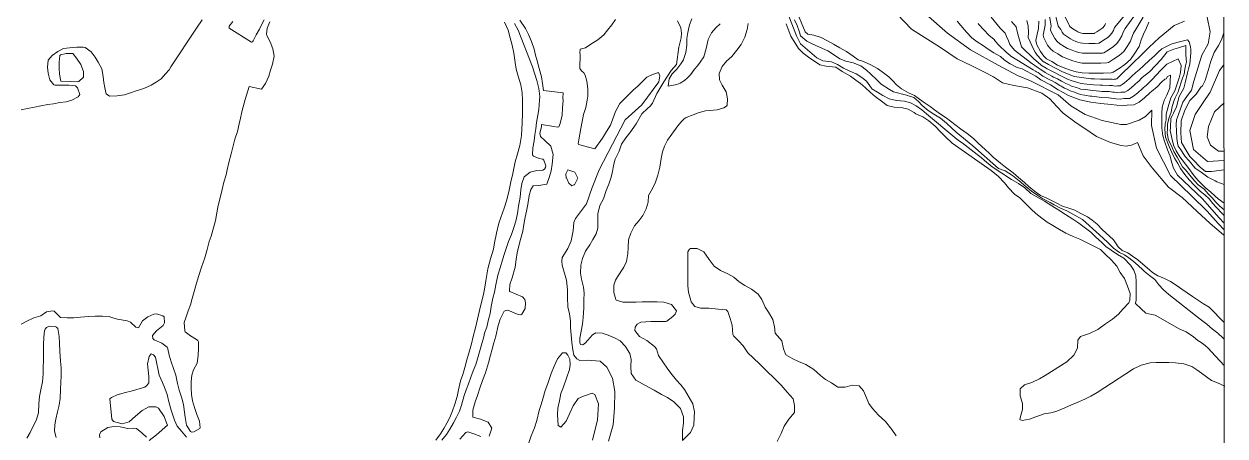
# Model space of a CAD drawing. Header units: millimetres. Extents: x 72 to 2826, y -203 to 794.
# Drawn here: x 393.7 to 812, y 283.7 to 427.2 of the extents above; entities that cross this region are included whole.
import ezdxf

# ---------------------------------------------------------------- set-up
doc = ezdxf.new("R2010")
doc.units = ezdxf.units.MM
doc.layers.add('01_Fina', color=250, linetype='Continuous', lineweight=15)

msp = doc.modelspace()

# ---------------------------------------------------------------- linework, layer by layer
at = {"layer": '01_Fina', "color": 252, "linetype": 'Continuous', "lineweight": 9, "true_color": 0x939598}
for p, q in [((757.57, 427.03), (757.57, 427.03)), ((754.78, 425.25), (754.78, 425.25)), ((746.89, 410.24), (746.89, 410.24))]:
    msp.add_line(p, q, dxfattribs=at)
at = {"layer": '01_Fina', "color": 252, "lineweight": 9, "true_color": 0x939598}
for points in [[(72.77, 65.04), (811.86, 65.04), (811.42, 702.86), (72.33, 702.86), (72.77, 85)], [(781.28, 435.29), (773.47, 425.97), (773.11, 424.97), (772.53, 424.01), (771.93, 423.16), (771.13, 422.46), (769.33, 421.27), (768.19, 420.56), (767.88, 420.47), (766.81, 420.43), (765.7, 420.43), (764.87, 420.44), (764.56, 420.44), (762.4, 420.46), (761.56, 420.59), (760.76, 420.83), (759.99, 421.13), (758.95, 421.54), (758.16, 422.04), (756.73, 422.92), (755.78, 423.67), (755.29, 424.34), (754.78, 425.25), (753.93, 426.42), (752.42, 432.69)], [(783.88, 434.77), (777.21, 425.66), (776.59, 424.55), (776.09, 423.11), (775.23, 421.67), (774.32, 420.39), (773.12, 419.35), (771.27, 418.08), (769.82, 417.18), (769.36, 417.04), (767.76, 416.97), (766.09, 416.98), (764.85, 416.99), (764.57, 416.99), (762.34, 417.03), (761.08, 417.23), (759.88, 417.58), (758.72, 418.03), (757.17, 418.64), (755.98, 419.4), (754.43, 420.3), (753.49, 421.1), (752.75, 422.1), (751.98, 423.46), (751.39, 424.4), (751.16, 425.18), (751.47, 426.49), (750.57, 431.89)], [(770.35, 427.39), (770.13, 426.83), (769.84, 426.35), (769.53, 425.92), (769.14, 425.57), (767.4, 424.47), (766.55, 423.95), (766.4, 423.91), (765.86, 423.88), (765.31, 423.89), (762.46, 423.89), (762.04, 423.96), (761.64, 424.08), (761.25, 424.23), (760.73, 424.43), (760.34, 424.69), (759.03, 425.53), (758.07, 426.25), (757.82, 426.58), (757.57, 427.03), (755.36, 431.49)], [(811.67, 355.54), (809.57, 357.65), (805.8, 362.01), (800.38, 367.2), (793, 374.4), (788.12, 383.99), (786.38, 391.81), (786.48, 397.21), (784.32, 394.93), (782.14, 393.66), (777.68, 392.23), (775.71, 392.18), (769.21, 393.54), (763.34, 395.72), (758.33, 398.67), (753.93, 402.46), (744.26, 407.44), (739.73, 409.25), (732.97, 412.87), (723.33, 418.2), (715.34, 424.02), (708.77, 429.77)], [(811.67, 360.54), (811.08, 361.08), (808.96, 363.38), (807.79, 364.71), (806.46, 366.33), (804.98, 367.67), (803.46, 368.9), (801.35, 370.91), (799.48, 372.97), (798.01, 374.74), (796.53, 376.85), (795.55, 378.62), (794.42, 380.43), (793.44, 382.39), (792.55, 384.55), (791.32, 387.8), (790.98, 390.5), (791.13, 392.47), (791.52, 393.79), (791.47, 395.73), (792.21, 398.28), (793.14, 401.52), (794.51, 403.92), (795.99, 408.41), (796.54, 410.35), (796.76, 412.68), (795.65, 415.07), (791.69, 413.25), (789.69, 411.12), (786.46, 407.7), (785.13, 406.29), (784.61, 405.85), (783.54, 404.93), (783.2, 404.63), (783.15, 404.59), (781.63, 403.21), (780.1, 402.02), (778.69, 401.22), (776.77, 401.19), (775.47, 400.95), (773.91, 401.17), (773.18, 401.27), (772.36, 401.38), (772.22, 401.39), (771.54, 401.43), (768.9, 401.59), (768.17, 401.68), (765.62, 402.02), (764.97, 402.09), (763.06, 402.45), (761.57, 402.66), (759.6, 403.43), (758.05, 403.94), (756.97, 404.48), (756.1, 404.85), (754.88, 405.57), (754.46, 405.76), (752.87, 406.77), (751.76, 407.38), (750.98, 407.77), (748.6, 409.05), (748.09, 409.41), (746.89, 410.24), (746.38, 410.5), (746.03, 410.72), (745.15, 411.22), (737.41, 415.93), (736.23, 417.01), (736.02, 417.13), (733.05, 419.9), (732.09, 421.08), (731.64, 421.82), (729.71, 423.34), (726.29, 427), (726.01, 427.33)], [(811.67, 362.5), (810.19, 363.79), (808.81, 365.18), (807.51, 366.65), (806.13, 368.01), (804.74, 369.64), (802.61, 371.19), (801.32, 372.57), (799.72, 374.51), (798.27, 376.35), (797.16, 377.46), (795.28, 380.76), (794.17, 382.76), (793.22, 385.01), (792.36, 386.7), (791.8, 389.13), (791.95, 390.8), (791.92, 392.31), (792.45, 394.28), (793.28, 396.52), (793.59, 398.43), (794.23, 400.63), (794.63, 401.42), (795.73, 403.57), (796.08, 404.69), (796.81, 407.23), (797.21, 408.35), (797.77, 409.77), (798.04, 411.44), (798.21, 412.66), (798.55, 414.04), (798.49, 414.98), (798.32, 416.64), (798.29, 419.68), (795.74, 418.84), (794.12, 418.45), (791.86, 417.47), (789.8, 414.82), (785.72, 410.5), (783.11, 408.53), (782.92, 408.32), (781.93, 407.26), (781.54, 406.93), (780.74, 406.25), (780.48, 406.02), (780.44, 405.99), (779.3, 404.95), (778.16, 404.06), (777.1, 403.46), (775.66, 403.44), (774.69, 403.26), (773.52, 403.42), (772.97, 403.5), (772.35, 403.58), (772.25, 403.59), (771.62, 403.62), (769.09, 403.71), (768.32, 403.77), (765.93, 404.03), (765.07, 404.09), (763.44, 404.36), (761.73, 404.53), (760.25, 405.11), (758.56, 405.58), (757.72, 406), (756.6, 406.41), (755.69, 406.95), (755.03, 407.23), (753.7, 408.04), (752.29, 408.72), (751.64, 409.04), (749.35, 410.32), (748.89, 410.63), (747.62, 411.45), (747.24, 411.64), (746.88, 411.9), (744.23, 413.78), (738.69, 418.13), (737.07, 420.08), (736.55, 421.34), (735.86, 422.85), (735.42, 424.02), (733.69, 425.72), (730.6, 429.62)], [(737.67, 428.1), (739.2, 426.22), (739.63, 424.63), (740.05, 422.78), (741.15, 419.24), (745.38, 415.06), (747.73, 413.09), (748.11, 412.78), (748.36, 412.65), (749.7, 411.85), (750.11, 411.58), (757.11, 407.97), (758.46, 407.51), (759.08, 407.22), (761.89, 406.41), (763.83, 406.27), (765.17, 406.09), (766.25, 406.05), (768.47, 405.87), (769.27, 405.83), (771.71, 405.8), (772.28, 405.79), (772.34, 405.78), (772.75, 405.73), (773.12, 405.67), (773.9, 405.57), (774.55, 405.69), (775.51, 405.7), (776.21, 406.1), (776.98, 406.7), (777.74, 407.38), (777.76, 407.41), (777.93, 407.56), (778.47, 408.01), (778.73, 408.24), (779.39, 408.94), (780.94, 410.25), (782.11, 411.24), (783.61, 412.63), (785.69, 414.56), (786.34, 415.16), (787.49, 416.22), (788.88, 417.51), (790.03, 418.57), (793.21, 420.11), (795.24, 420.79), (797.49, 421.29), (798.89, 421.64), (799.56, 420.99), (799.93, 419.21), (800.11, 418.31), (800.12, 417.18), (799.68, 413.21), (799.27, 411.52), (798.96, 410.23), (798.11, 406.73), (797.66, 404.85), (796.01, 401.94), (795.11, 398.28), (794.02, 396.13), (793.54, 395.18), (793.13, 394.38), (792.98, 391.15), (792.93, 390.12), (793.6, 387.01), (794.02, 385.02), (794.96, 382.97), (796.28, 380.87), (799.03, 377.35), (801.22, 374.3), (802.67, 372.73), (805.02, 370.19), (807.08, 368.59), (808.44, 367.38), (809.66, 366.31), (811.66, 364.84)], [(797.83, 428.18), (794.24, 426.63), (789.03, 422.4), (785.63, 419.08), (783.01, 416.53), (779.68, 413.27), (775.53, 409.21), (775.4, 409.1), (775.13, 408.87), (775.05, 408.79), (775.03, 408.78), (774.65, 408.44), (774.27, 408.14), (773.92, 407.94), (773.44, 407.93), (773.11, 407.87), (772.73, 407.93), (772.54, 407.95), (772.33, 407.98), (771.79, 407.98), (769.46, 407.94), (768.63, 407.97), (766.56, 408.06), (765.27, 408.09), (759.6, 408.85), (759.2, 409.03), (755.36, 410.57), (750.5, 413.06), (749.1, 413.86), (748.97, 413.92), (748.58, 414.27), (747.97, 414.77), (746.53, 416.34), (745.93, 417.33), (745.38, 418.22), (743.41, 422.47), (743.56, 424.22), (743.4, 426.4), (742.97, 428.42)], [(785.42, 427.77), (784.65, 425.89), (783.61, 423.65), (782.84, 421.72), (782.06, 419.39), (780.61, 417), (779.1, 414.87), (777.1, 413.13), (775.13, 411.69), (773.09, 410.41), (772.33, 410.18), (769.65, 410.06), (766.88, 410.08), (764.59, 410.09), (762.22, 410.16), (760.12, 410.49), (758.13, 411.08), (756.19, 411.83), (753.6, 412.85), (751.63, 414.11), (749.83, 415.07), (748.91, 415.95), (747.68, 417.62), (746.4, 419.89), (746.29, 420.35), (746.06, 421.48), (746.58, 423.67), (747.06, 425.66), (747.17, 428.17)], [(749.31, 428.76), (749.35, 426.74), (749.02, 425.08), (748.61, 423.33), (748.84, 422.37), (749.19, 421.67), (750.21, 419.86), (751.2, 418.52), (752.13, 417.68), (753.8, 416.75), (755.39, 415.74), (757.45, 414.93), (759, 414.33), (760.6, 413.86), (762.28, 413.59), (764.58, 413.54), (764.82, 413.54), (766.49, 413.53), (768.7, 413.52), (770.85, 413.61), (771.46, 413.79), (773.2, 414.88), (775.11, 416.24), (776.71, 417.63), (777.92, 419.34), (779.08, 421.25), (779.72, 423.14), (780.14, 423.98), (781.04, 425.55), (783.45, 429.55)], [(811.66, 371.3), (809.17, 372.25), (808.52, 372.58), (806.06, 373.84), (803.64, 375.55), (801.65, 376.95), (800.89, 377.75), (800.21, 378.71), (799.39, 379.62), (798.06, 381.09), (796.32, 383.69), (795.65, 384.68), (795.46, 385.72), (795.17, 387.29), (795.09, 390.03), (795.03, 392.04), (795.12, 393.76), (795.79, 395.69), (797.29, 400.01), (798.69, 401.95), (800.31, 404.19), (801.17, 407.33), (803.96, 416.32), (806.11, 420.26), (806.85, 424.44), (805.82, 429.51)], [(811.65, 379.63), (805.87, 379.32), (800.97, 383.52), (799.77, 390.14), (801.57, 395.69), (804.42, 399.89), (806.82, 403.42), (810.12, 410.94), (811.63, 412.92)], [(811.65, 382.84), (809.69, 382.84), (806.97, 385.01), (805.77, 387.89), (806.25, 391.48), (807.29, 394.04), (808.33, 396.59), (811.64, 399.68)]]:
    msp.add_lwpolyline(points, dxfattribs=at)
at = {"layer": '01_Fina', "color": 252, "linetype": 'Continuous', "lineweight": 9, "true_color": 0x939598}
for points in [[(811.69, 323.21), (810, 324.91), (808.3, 326.65), (806.52, 328.58), (804.54, 329.77), (802.41, 331.07), (800.68, 332.28), (798.79, 333.51), (796.97, 334.88), (795.31, 336.04), (792.95, 337.48), (790.71, 338.69), (788.54, 339.49), (786.79, 340.6), (785.66, 341.61), (783.4, 343.57), (781.67, 345.06), (779.77, 346.29), (778.11, 347.43), (776.17, 348.34), (774.73, 349.58), (773.1, 351.97), (769.26, 355.63), (767.44, 357.5), (765.78, 358.87), (764.05, 359.97), (761.74, 361.22), (759.69, 362.35), (757.62, 363.08), (755.36, 363.77), (753.14, 364.86), (749.68, 366.65), (747.72, 367.42), (745.6, 368.99), (743.72, 370.56), (742.14, 371.94), (740.03, 373.69), (738.21, 375.31), (735.57, 377.37), (733.75, 378.69), (732.51, 379.72), (731.23, 380.86), (729.94, 382.06), (728.47, 383.45), (726.07, 385.67), (724.37, 387.35), (722.14, 389.1), (719.85, 390.73), (718.32, 391.88), (716.38, 393.33), (714.92, 394.47), (712.86, 395.81), (710.86, 397.26), (709.27, 398.4), (706.92, 400.09), (703.87, 402.33), (701.72, 403.25), (699.3, 404.64), (697.54, 406.03), (696.25, 407.35), (694.97, 408.79), (692.56, 410.54), (690.91, 411.63), (688.68, 412.95), (686.12, 414.09), (684.18, 414.65), (682.49, 415.95), (680.16, 417.6), (677.85, 418.86), (675.69, 420.16), (673.33, 421.44), (671.35, 422.47), (668.76, 423.26), (666.75, 423.68), (665.78, 424.47), (662.45, 432.53)], [(695.39, 433.14), (702.81, 425.38), (712.86, 419.01), (718.72, 415.07), (723.78, 412.56), (728.03, 410.48), (731.32, 408.82), (734.45, 406.7), (738.39, 405.79), (743.25, 404.91), (748.18, 403.05), (750.94, 401.07), (753.44, 398.44), (755.57, 396.17), (760.11, 392.81), (762.14, 391.44), (765.06, 389.55), (767.28, 388.01), (772.16, 385.9), (775.8, 384.91), (777.6, 384.59), (778.69, 384.89), (779.47, 385.04), (781.47, 385.91), (783.51, 381.3), (786.62, 377.08), (792.3, 370.3), (797.01, 366.8), (802.17, 361.99), (806.81, 357.67), (811.49, 353.8), (811.67, 353.63)], [(392.69, 397.27), (394.95, 397.81), (397.41, 398.27), (399.55, 398.74), (402.01, 399.2), (403.97, 399.34), (406.22, 399.82), (408.43, 400.02), (410.4, 400.61), (412.57, 401.87), (412.98, 402.33), (413.13, 402.69), (412.37, 404.95), (411.7, 405.64), (409.35, 405.86), (407.17, 405.89), (404.55, 405.93), (404.12, 406), (402.75, 407.79), (402.16, 410.05), (401.88, 412.19), (402.19, 414.63), (403.49, 416.19), (405.5, 417.66), (407.53, 418.65), (409.59, 418.94), (412.13, 419.12), (414.31, 419.09), (415.02, 419.05), (417.11, 417.49), (418.46, 415.67), (419.59, 413.95), (420.82, 411.52), (421.29, 408.95), (421.56, 406.8), (421.89, 405.01), (422.34, 402.83), (423.52, 402.03), (426.22, 402.14), (428.74, 402.46), (430.83, 403.24), (432.83, 403.86), (435.42, 404.72), (438.02, 405.9), (439.81, 406.92), (441.48, 408.13), (443.04, 409.79), (444.24, 411.27), (444.91, 412.25), (453.79, 425.69), (455.76, 428.6)], [(479.37, 427.97), (478.47, 425.68), (478.13, 423.69), (478.27, 423.15), (479.5, 421.02), (480.41, 418.55), (480.85, 416.01), (480.27, 413.2), (479.58, 411.07), (478.99, 409.07), (477.84, 406.45), (476.44, 404.53), (472.1, 405.43), (470.74, 400.86), (469.71, 397.11), (469.45, 395.96), (469.1, 394.41), (468.66, 392.37), (468.06, 389.75), (467.19, 387.03), (466.5, 384.25), (465.9, 381.97), (465.12, 378.95), (464.44, 376.41), (464.12, 374.63), (463.35, 372.1), (462.8, 369.58), (462.22, 367.1), (461.38, 364.03), (460.85, 361.45), (460.41, 358.76), (459.72, 356.21), (458.92, 353.35), (458.26, 351.39), (457.51, 348.66), (456.67, 345.71), (455.54, 342.48), (454.62, 339.62), (453.78, 336.96), (453.01, 334.01), (452.29, 331.62), (451.67, 329.38), (450.94, 327.28), (450.22, 325.23), (449.53, 323.18), (449.69, 320.33), (449.87, 320), (451.77, 318.58), (453.79, 317.29), (454.26, 316.93), (454.52, 316.53), (454.54, 314.37), (454.41, 311.72), (454.04, 309.07), (452.76, 306.79), (452.14, 304.88), (451.9, 302.73), (451.92, 300.36), (452.03, 298.18), (452.38, 295.99), (453.09, 293.59), (453.93, 291.19), (454.87, 288.86), (455.13, 286.55), (454.93, 286.3), (452.93, 285.14), (452.17, 285.08), (451.75, 285.25), (450.31, 287.47), (449.89, 290.2), (449.67, 292.03), (449.31, 294.67), (448.72, 296.92), (447.74, 299.65), (447.18, 301.96), (446.62, 304.86), (445.85, 307.21), (444.93, 309.54), (444.27, 311.9), (443.8, 314.06), (443.62, 314.68), (441.69, 315.98), (439.08, 317.2), (438.57, 317.66), (438.49, 318.72), (439.83, 320.27), (442.18, 322.23), (442.64, 323.05), (442.5, 325.21), (442.13, 325.59), (439.91, 326.21), (438.89, 326.16), (436.91, 325.21), (435.02, 323.84), (433.55, 321.37), (432.72, 321.55), (430.87, 323.39), (429.67, 323.81), (426.27, 324.42), (424.26, 324.95), (423.41, 325.36), (421.07, 325.41), (418.48, 325.42), (416.21, 325.31), (413.36, 325.06), (411.11, 324.83), (408.81, 324.81), (406.47, 324.98), (405.04, 326.4), (404.18, 327.15), (403.75, 327.29), (401.59, 326.92), (399.54, 325.59), (397.16, 324.82), (394.68, 323.64), (392.8, 322.67)], [(466.44, 428.08), (465.21, 426.39), (465.14, 426.13), (465.2, 425.71), (472.93, 420.85), (473.29, 420.99), (473.58, 421.29), (474.62, 423.41), (475.69, 425.43), (476.53, 427.13), (477.37, 428.6)], [(537.17, 282.26), (538.81, 284.49), (539.9, 286.3), (540.99, 288.2), (541.99, 290.18), (542.94, 292.51), (543.82, 294.75), (544.55, 297.49), (545, 299.81), (545.77, 302.85), (546.59, 305.11), (547.26, 307.52), (547.98, 310.17), (548.92, 313.4), (549.54, 315.81), (550.17, 318.29), (550.94, 321.36), (551.69, 324.43), (552.37, 327.45), (553.02, 330.31), (553.62, 332.48), (554.05, 334.89), (554.58, 337.72), (554.87, 339.83), (555.25, 341.86), (556.17, 345.35), (557.21, 348.82), (557.59, 350.93), (558.25, 354.33), (559.15, 357.8), (559.82, 359.81), (561, 363.08), (561.91, 365.98), (562.69, 369.31), (563.29, 372.22), (563.92, 375.08), (564.78, 379.19), (565.6, 382.02), (566.37, 384.9), (566.96, 388.35), (567.08, 390.53), (567.2, 392.73), (567.29, 396.14), (567.32, 398.2), (567.33, 400.66), (567.2, 403.27), (566.71, 405.95), (565.83, 409.05), (565.17, 411.42), (564.8, 413.77), (564.29, 417.07), (563.76, 419.78), (562.99, 422.37), (562.31, 425.03), (561.82, 426.29), (561.02, 427.77)], [(564.57, 427.41), (565.86, 425.09), (570.77, 412.32), (572.3, 407.52), (573.07, 404.71), (573.34, 401.94), (573.21, 400.64), (573.02, 397.42), (572.73, 395.38), (572.25, 392.83), (571.96, 390.63), (571.6, 388.6), (571.36, 386.54), (570.98, 384.04), (570.78, 381.62), (571.11, 381.1), (573.16, 380.34), (574.36, 380.06), (574.76, 379.75), (575.47, 377.8), (575.39, 377.16), (575, 376.57), (574.43, 376.27), (572.27, 376.15), (570.06, 375.64), (567.96, 373.91), (567.1, 371.6), (566.76, 369.47), (566.47, 366.85), (565.96, 363.78), (565.61, 361.22), (565.01, 358.53), (564.32, 356.36), (563.46, 353.93), (562.46, 351.39), (561.75, 349.38), (561.03, 347.21), (560.36, 345.04), (559.57, 342.3), (558.8, 339.75), (558.07, 336.38), (557.57, 333.78), (557.06, 331.65), (556.48, 328.79), (556.12, 326.36), (555.55, 324.28), (554.92, 321.64), (554.14, 319.49), (553.85, 318.22), (553.09, 315.4), (551.64, 310.55), (551.03, 308.61), (550.18, 306.43), (549.37, 304.18), (548.53, 301.82), (547.77, 299.72), (546.99, 297.84), (546.14, 294.44), (545.43, 292.39), (544.38, 290.2), (543.31, 288.29), (541.98, 286.08), (540.87, 284.2), (539.28, 282.28)], [(566.38, 428.49), (568.41, 425.64), (569.47, 423.54), (570.51, 421.11), (571.35, 418.43), (571.87, 416.36), (572.45, 414.31), (573.11, 411.65), (573.94, 408.79), (574.25, 406.45), (574.67, 404.05), (581.48, 403.2), (581.39, 401.38), (581.49, 400.6), (581.27, 398.02), (581.14, 395.42), (580.47, 392.56), (579.95, 391.41), (579.48, 391.22), (578.27, 391.5), (573.95, 392.14), (574.01, 391.34), (573.41, 389.19), (573.56, 388.05), (575.13, 386.57), (577.24, 384.59), (578.01, 381.74), (577.61, 378.39), (577.27, 376.04), (576.72, 374.06), (575.86, 371.44), (573.03, 370.89), (571.02, 370.84), (570.18, 369.57), (569.7, 367.4), (569.23, 364.33), (568.75, 362.03), (568.27, 359.93), (567.79, 357.33), (567.41, 355.07), (566.66, 352.09), (566.11, 349.97), (565.51, 347.49), (565.13, 345.19), (564.81, 342.47), (563.72, 338.77), (562.95, 336.46), (562.79, 334.42), (562.81, 334.18), (562.9, 333.97), (567.39, 332.12), (568.12, 331.27), (568.39, 330.13), (568.27, 328.1), (567.11, 326.1), (566.8, 325.89), (565.85, 326), (562.18, 327.51), (561.25, 327.33), (560.96, 327.2), (559.51, 324.37), (558.81, 322.23), (558.01, 318.52), (557.31, 316.11), (556.81, 313.91), (556.19, 311.88), (555.54, 309.12), (554.46, 305.75), (553.43, 303.06), (552.42, 300.3), (551.63, 297.85), (550.85, 295.61), (550, 292.66), (550, 290.31), (552.66, 289.55), (555.42, 288.49), (556.65, 286.41), (555.71, 283.58)], [(599.76, 428.7), (598.41, 426.89), (596.94, 425.04), (595.64, 423.4), (593.54, 421.67), (591.1, 420.16), (589.26, 418.86), (587.44, 418.41), (587.34, 416.97), (587.41, 416.68), (587.3, 411.73), (587.93, 410.86), (588.66, 410.13), (589.19, 409.39), (589.75, 407.32), (590.07, 404.59), (590.04, 402.08), (589.82, 400.63), (589.42, 398.08), (588.61, 395.61), (588.1, 393.2), (587.67, 390.81), (587.31, 388.82), (587, 386.79), (586.7, 385.45), (586.86, 385.18), (592.51, 383.71), (595.23, 387.42), (596.58, 389.7), (597.96, 391.93), (598.82, 394.15), (599.78, 396.67), (600.31, 397.73), (601.27, 399.51), (602.84, 401.11), (604.23, 402.56), (605.84, 404.1), (607.59, 405.62), (609.25, 407.3), (610.69, 408.71), (612.61, 409.56), (614.71, 410.31), (615.13, 409.15), (614.8, 407.03), (608.95, 399.09), (603.14, 393.86), (598.64, 385.29), (593.99, 376.42), (591.64, 370.25), (589.6, 364.52), (585.81, 359.5), (585.2, 358.05), (584.96, 355.14), (584.26, 351.61), (583.07, 349), (581.2, 345.81), (580.98, 344.63), (581.2, 343.15), (582.62, 337.97), (583.03, 334.64), (582.95, 331.91), (583.1, 328.67), (583.74, 326.29), (584.06, 323.83), (584.07, 321.5), (584.23, 318.91), (584.48, 316.21), (584.84, 313.74), (585.2, 311.89), (586.29, 310.55), (587.26, 309.94), (589.93, 310.06), (594.35, 309.75), (596.74, 307.61), (598.66, 303.8), (599.51, 299.25), (599.43, 293.34), (598.91, 287.6), (597.32, 281.87)], [(621.34, 428.25), (622.52, 425.81), (622.65, 423.99), (622.63, 422.33), (621.83, 419.16), (620.99, 413.12), (619.15, 411.02), (616.61, 407.01), (614.14, 402.96), (612.59, 399.65), (611.82, 398.6), (610.9, 397.7), (608.91, 395.91), (606.9, 392.45), (604.74, 389.3), (603.36, 387.5), (601.77, 385.32), (600.95, 382.94), (599.63, 380.13), (599, 377.87), (598.71, 375.82), (598.19, 373.79), (597.4, 371.38), (596.51, 369.24), (595.55, 366.35), (594.25, 363.95), (593.59, 361.06), (593.58, 358.52), (593.55, 356.09), (592.97, 354.1), (591.81, 352.14), (590.78, 350.32), (589.32, 348.03), (588.25, 345.51), (587.66, 343.2), (587.58, 340.43), (587.92, 338.37), (588.63, 335.54), (588.76, 333.41), (588.75, 331.13), (588.74, 328.28), (588.52, 324.93), (588.24, 322.62), (587.26, 317.82), (587.26, 316.24), (587.5, 315.52), (588.35, 315.4), (589.33, 316.11), (591.75, 318.91), (592.88, 319.59), (595.1, 319.54), (597.22, 318.84), (599.58, 317.81), (601.4, 316.81), (603.2, 314.84), (604.49, 312.73), (604.67, 312.48), (605.15, 310.3), (605.12, 307.92), (605.13, 305.47), (606.82, 303.15), (609.1, 301.85), (611.2, 300.66), (613.19, 299.66), (615.7, 298.13), (617.83, 297.1), (620.09, 295.61), (622.37, 293.31), (623.36, 290.4), (623.35, 288.18), (623.02, 285.66), (623.04, 282.12), (625.79, 284.95), (627.03, 287.49), (627.17, 290.11), (627.18, 292.14), (626.7, 294.87), (625.39, 297.05), (623.8, 299.86), (622.49, 301.5), (620.97, 303.17), (618.99, 305.63), (617.72, 307.35), (616.41, 309.2), (614.75, 311.75), (613.95, 314.09), (613.31, 314.91), (610.61, 317.01), (608.05, 318.29), (606.5, 320.41), (606.53, 321.58), (607.26, 322.67), (608.59, 323.39), (612.06, 323.63), (614.52, 323.59), (617.25, 323.61), (617.59, 323.7), (619.68, 325.33), (620.47, 326.14), (620.77, 326.69), (620.91, 327.3), (619.23, 329.5), (616.55, 330.36), (614.26, 330.37), (611.85, 330.38), (609.01, 330.37), (606.95, 330.35), (604.48, 330.33), (602.28, 330.27), (599.99, 330.95), (599.79, 331.25), (599.19, 333.66), (599.18, 336.25), (599.74, 337.93), (600.47, 339.15), (602.67, 342.51), (603.57, 344.42), (604.02, 347.31), (604.08, 349.35), (604.2, 351.96), (605.11, 354.32), (606.35, 356.88), (607.88, 358.68), (609.23, 360.45), (610.41, 362.76), (611.11, 365.19), (611.21, 367.41), (612.66, 369.88), (613.68, 372.07), (614.48, 374.55), (615.11, 377.32), (615.65, 380.37), (616.12, 382.63), (616.73, 384.69), (617.82, 386.68), (619.33, 388.87), (621.42, 391.71), (622.86, 393.34), (623.68, 394.17), (624.39, 394.59), (626.75, 395.53), (628.88, 396.41), (631.01, 396.99), (632.61, 397.06), (635.11, 397.24), (637.4, 397.99), (638.35, 398.54), (638.61, 398.89), (638.78, 401.18), (638.21, 403.54), (636.85, 405.83), (635.91, 407.69), (635.87, 409.95), (636.85, 412.38), (638.41, 414.2), (640.26, 415.86), (642, 418.07), (643.54, 420.04), (644.82, 422.58), (645.61, 425.23), (645.97, 427.35)], [(626.31, 429.04), (625.47, 426.89), (624.91, 424.17), (624.58, 422.18), (624.55, 419.82), (624.26, 417.3), (623.56, 415.15), (623.44, 414.71), (622.46, 413.27), (621.07, 411.45), (619.45, 409.81), (618.36, 408.04), (618.09, 405.55), (621.06, 406.11), (622.19, 406.57), (623.75, 407.56), (624.77, 408.49), (625.85, 409.43), (627.18, 411.49), (628.26, 412.66), (629.16, 413.84), (630.45, 415.73), (631.34, 418.69), (632.02, 421.79), (633.14, 424.07), (634.63, 425.8), (636.21, 427.25)], [(659.2, 427.19), (659.91, 425.43), (660.75, 422.95), (663.45, 418.69), (665.03, 417.07), (666.91, 415.59), (670.94, 412.92), (673.12, 412.46), (676.51, 412.11), (678.66, 410.62), (681.59, 409.06), (683.41, 407.6), (685.08, 406.48), (686.71, 405.05), (688.58, 403.28), (690.16, 401.95), (692.32, 400.32), (694.34, 398.84), (696.8, 398.21), (699.23, 398.07), (701.68, 397.57), (703.71, 396.32), (704.31, 395.85), (706.76, 394.87), (708.88, 393.5), (711.02, 391.6), (712.87, 389.67), (714.69, 387.84), (717.02, 385.73), (730.55, 376.12), (733.14, 374.05), (735.17, 371.88), (736.6, 370.12), (738.65, 367.87), (740.57, 366.66), (742.51, 364.69), (744.44, 362.69), (746.15, 361.23), (748.2, 359.58), (750.02, 358.14), (752.08, 357.02), (754.32, 355.61), (756.58, 354.33), (759.05, 353.16), (761.43, 352.2), (764.04, 351.02), (766.35, 349.81), (768.63, 348.62), (770.09, 347.13), (772.44, 344.95), (774.28, 342.89), (775.48, 340.69), (776.95, 338.55), (778.07, 335.87), (778.92, 333.27), (778.89, 331.01), (778.54, 330.06), (776.41, 327.85), (774.94, 326.16), (772.81, 324.34), (770.35, 322.73), (767.66, 320.73), (764.74, 319.4), (761.62, 318.32), (760.71, 317.03), (760.63, 314.28), (759.35, 311.87), (756.94, 309.5), (749.39, 304.79), (747.37, 303.59), (744.71, 302.35), (742.2, 301.5), (740.65, 300.17), (740.67, 297.64), (741.44, 295.03), (741.51, 292.92), (740.78, 290.52), (740.55, 289.39), (741.4, 289.15), (743.9, 289.61), (746.05, 290.39), (749.04, 291.39), (751.38, 291.71), (753.37, 292.31), (756.19, 293.55), (758.53, 294.6), (760.45, 295.33), (763.12, 296.53), (765.23, 297.56), (767.41, 298.83), (780.13, 307.04), (782.82, 308.4), (785.9, 309.22), (788.02, 309.28), (790.13, 309.28), (792.39, 309.27), (794.8, 309.19), (797.67, 308.86), (800.44, 307.9), (802.17, 306.79), (803.81, 305.62), (805.56, 304.32), (807.29, 303.07), (809.39, 302.16), (811.98, 301.01)], [(660.06, 429.9), (662.74, 423.05), (663.64, 421.19), (664.19, 420.27), (669.86, 415.44), (671.87, 414.32), (674.9, 413.97), (676.98, 413.13), (679.1, 411.82), (681.34, 410.73), (683.56, 409.8), (685.5, 408.54), (687.14, 407.22), (688.82, 404.88), (689.05, 404.62), (690.99, 403.39), (692.81, 402.27), (694.98, 401.13), (697.57, 400.57), (700.37, 400.33), (702.4, 399.77), (704.43, 398.63), (706.42, 397.32), (708.08, 395.93), (717.9, 387.63), (719.2, 386.59), (720.49, 385.85), (721.5, 384.96), (725.68, 381.71), (727.12, 380.67), (728.27, 379.64), (730.86, 377.42), (737.63, 373.01), (740.05, 371.63), (742.29, 370.1), (744.41, 368.1), (749.12, 365.52), (751.68, 363.87), (754.06, 362.38), (756.49, 360.89), (759.02, 359.2), (761.05, 357.85), (763.45, 356.04), (765.25, 354.64), (766.95, 353), (768.94, 351.19), (770.52, 349.69), (772.34, 348.42), (774.58, 346.91), (776.7, 345.58), (779.04, 343.17), (780.29, 341.43), (780.89, 339.49), (781.04, 337.36), (781.03, 335.3), (781.05, 333.2), (780.99, 330.89), (780.76, 330.12), (780.83, 329.87), (782.81, 327.99), (784.43, 326.46), (786.48, 326.03), (787.66, 325.75), (796, 321.07), (798.47, 319.98), (800.98, 318.26), (802.57, 316.96), (803.71, 316.25), (805.05, 315.17), (806.1, 314.25), (807.3, 313.02), (811.7, 308.23)], [(662.04, 428.63), (663.01, 426.68), (663.77, 424.36), (664.2, 423.09), (666.41, 421.19), (668.26, 420.25), (670.8, 419.16), (673.62, 417.79), (675.65, 416.6), (677.82, 415.11), (679.9, 414.27), (682.51, 413.62), (685.19, 412.66), (687.11, 411.08), (688.7, 409.7), (690.63, 407.83), (692.27, 406.21), (695.15, 404.4), (696.56, 403.61), (701.11, 402.42), (703.59, 401.57), (705.29, 400.17), (706.49, 398.79), (708.61, 397.11), (710.62, 395.74), (712.93, 394.43), (714.98, 392.67), (716.73, 391.07), (718.39, 389.54), (724.11, 384.78), (733.13, 376.84), (735.47, 376), (737.96, 374.42), (740.33, 372.51), (742.66, 370.61), (744.6, 368.96), (746.75, 367.43), (748.59, 366.34), (751.06, 365.01), (752.53, 364.22), (754.48, 363.18), (756.9, 362.14), (759.02, 360.99), (762.31, 359.05), (768.26, 353.81), (769.61, 352.55), (771.13, 351.05), (773.12, 349.06), (775.24, 347.61), (777.01, 346.82), (778.48, 345.73), (780.53, 344.17), (783.23, 341.64), (783.93, 340.98), (785.72, 339.61), (787.49, 338.24), (788.95, 336.34), (790.56, 334.62), (792.38, 333.02), (794, 331.67), (799.51, 327.42), (801.68, 325.61), (803.34, 324.41), (805.65, 322.59), (807.68, 320.94), (809.45, 319.46), (811.3, 317.76), (811.7, 317.39)], [(718.73, 428.23), (720.04, 426.65), (721.99, 424.37), (723.8, 422.37), (725.73, 420.95), (727.86, 419.62), (729.54, 418.46), (731.49, 417.2), (733.77, 415.89), (735.25, 414.54), (737.18, 413.29), (739.6, 412.04), (741.3, 411.53), (746.15, 409.03), (747.84, 407.79), (751.23, 406.04), (753.89, 404.3), (755.59, 403.3), (757.53, 402.3), (761.41, 400.79), (765.3, 400), (768.71, 399.47), (772.36, 399.18), (774.31, 398.91), (776.26, 398.65), (777.88, 398.95), (780.29, 398.98), (782.05, 399.98), (783.95, 401.47), (785.85, 403.19), (786.34, 403.62), (788.34, 405.32), (789.99, 407.08), (790.99, 408), (791.47, 408.14), (792, 408.94), (792.98, 409.41), (792.9, 407.18), (792.81, 404.92), (791.69, 402.36), (790.84, 400.55), (790.09, 398.17), (789.96, 395.96), (789.94, 393.37), (789.95, 391.04), (790.3, 388.27), (790.93, 386.33), (791.92, 383.32), (792.86, 381.11), (793.33, 379.15), (794.03, 376.95), (795.46, 374.49), (804.16, 366.29), (805.74, 364.44), (809.91, 359.66), (811.67, 357.78)], [(811.62, 424.24), (811.5, 423.79), (810.72, 421.65), (809.67, 419.74), (808.25, 417.26), (807.07, 414.24), (806.43, 412.1), (805.77, 409.84), (805.02, 407.47), (804.13, 405.67), (803.59, 405.15), (801.92, 402.71), (799.7, 400.54), (797.95, 397.15), (796.68, 393.51), (796.62, 389.11), (796.83, 385.94), (798.74, 382.74), (799.78, 381.01), (800.98, 379.77), (803.3, 377.31), (805.23, 375.83), (807.26, 375.83), (811.66, 376.39)], [(582.56, 373.52), (582.41, 374.99), (583.17, 376.37), (585.25, 375.73), (585.53, 375.58), (586.59, 373.48), (585.5, 371.2), (585.17, 371.18), (584.49, 370.87), (583.52, 371.7), (582.66, 373.56)], [(656.05, 281.8), (657.38, 284.62), (658.5, 287.07), (660.06, 289.51), (662.03, 291.91), (662.09, 294.27), (661.56, 296.68), (659.51, 298.95), (657.37, 301.39), (650.04, 308.72), (647.66, 310.95), (645.84, 312.64), (644.14, 315.05), (642.62, 316.68), (640.8, 318.58), (640.61, 319.07), (640.32, 322.24), (639.68, 324.6), (638.81, 327.07), (638.31, 327.59), (635.48, 327.85), (632.22, 328.23), (629.38, 328.24), (627.3, 328.75), (626.08, 330.42), (625.12, 333.76), (624.92, 335.96), (624.93, 338.2), (624.93, 340.65), (624.94, 343.45), (624.95, 345.51), (624.96, 347.87), (625.49, 348.77), (625.89, 348.97), (628.2, 349.01), (630.53, 347.8), (632.33, 345.16), (634.1, 342.84), (636.25, 341.35), (638.83, 340.14), (640.91, 339.03), (642.8, 337.4), (644.79, 336.12), (647.07, 334.82), (649.4, 333.05), (650.67, 331.25), (651.89, 328.61), (653.06, 326.82), (654.53, 324.27), (655.1, 321.7), (655.3, 319.46), (657.61, 316.79), (658.22, 314.01), (659.05, 312), (661.47, 310.58), (663.43, 309.62), (666.02, 308.6), (668.81, 306.9), (671.12, 304.81), (672.87, 303.35), (674.9, 302.21), (676.79, 300.88), (677.12, 300.67), (679.75, 300.71), (682.12, 301.4), (684.59, 301.16), (686.04, 299.4), (687.1, 296.94), (687.95, 295.04), (689.19, 293.3), (691.29, 290.94), (693.75, 288.8), (695.97, 285.99), (697.41, 283.7)], [(394.73, 282.97), (395.87, 284.92), (396.84, 286.85), (398, 289.09), (398.77, 291.75), (398.86, 294.9), (399.15, 297.46), (399.61, 299.82), (400.12, 302.54), (400.39, 305.4), (400.44, 307.49), (400.48, 310.21), (400.49, 312.93), (400.54, 315.42), (400.65, 318.14), (400.91, 320.32), (401.06, 320.88), (401.54, 321.45), (402.47, 321.96), (404.58, 321.86), (405.05, 321.59), (405.47, 321.14), (406.01, 318.33), (406.12, 315.99), (406.17, 313.07), (406.39, 309.78), (406.65, 307.43), (406.66, 304.56), (406.58, 302.46), (406.48, 299.92), (406.27, 296.75), (405.96, 294.41), (405.36, 292.07), (404.76, 289.57), (404.45, 287.54), (404.4, 285.33), (404.96, 283.15)], [(450.35, 283.23), (448.55, 285.36), (447.11, 287.15), (446.14, 289.21), (444.95, 292.68), (444.21, 295.65), (443.6, 298.1), (442.75, 300.41), (442.02, 302.36), (440.79, 304.91), (439.51, 311.11), (438.87, 312.02), (438.05, 312.33), (437.3, 311.37), (436.73, 308.87), (437.26, 304.41), (437.21, 302.25), (436.52, 301.23), (435.77, 300.67), (431.06, 299.28), (429.09, 298.9), (426.23, 298.06), (424.19, 297.14), (423.63, 296.6), (424.37, 289.53), (424.88, 288.7), (427.95, 287.97), (430.35, 288.65), (432.58, 290.56), (434.93, 292.52), (437.15, 293.89), (439.61, 293.86), (440.6, 293.33), (442.55, 290.51), (443.35, 288.25), (443.67, 287.47), (439.84, 284.05), (437.31, 282.07)], [(569.51, 281.28), (570.32, 283.72), (571.49, 286.51), (572.27, 289.06), (573.14, 292.55), (573.81, 294.7), (574.45, 296.63), (575.27, 299.51), (576.2, 302.01), (577.29, 305.45), (578.42, 308.01), (579.51, 310.52), (581.27, 312.7), (582.41, 312.61), (583.14, 311.88), (583.87, 310.43), (583.99, 308.61), (583.75, 306.91), (581.56, 300.76), (580.68, 298.49), (580.17, 295.9), (579.65, 293.39), (579.5, 291.21), (579.77, 287.36), (580.72, 286.79), (582.5, 288.88), (583.74, 291.4), (585.03, 294.22), (586.77, 296.81), (588.63, 297.61), (591.6, 298.62), (592.54, 298.12), (593.86, 294.93), (593.48, 289.33), (591.73, 282.24)], [(436.35, 283.27), (434.79, 284.83), (432.87, 286.27), (431.96, 286.38), (429.92, 286.31), (427.25, 286.91), (425.03, 286.97), (422.91, 286.64), (420.48, 285.2), (420.02, 284.11), (420.14, 283.03)], [(552.87, 283.48), (550.34, 284.41), (548.34, 285.17), (547.56, 284.87), (545.47, 282.6)]]:
    msp.add_lwpolyline(points, dxfattribs=at)
msp.add_lwpolyline([(409.87, 407.11), (412.35, 407.08), (412.81, 407.15), (414.41, 408.62), (414.46, 410.63), (413.54, 413.06), (411.99, 415.31), (410.73, 416.91), (408.38, 416.94), (406.39, 416.47), (406.17, 416.19), (405.95, 413.89), (405.95, 411.85), (406.11, 409.67), (406.6, 407.3)], close=True, dxfattribs=at)

doc.saveas('drawing.dxf')
